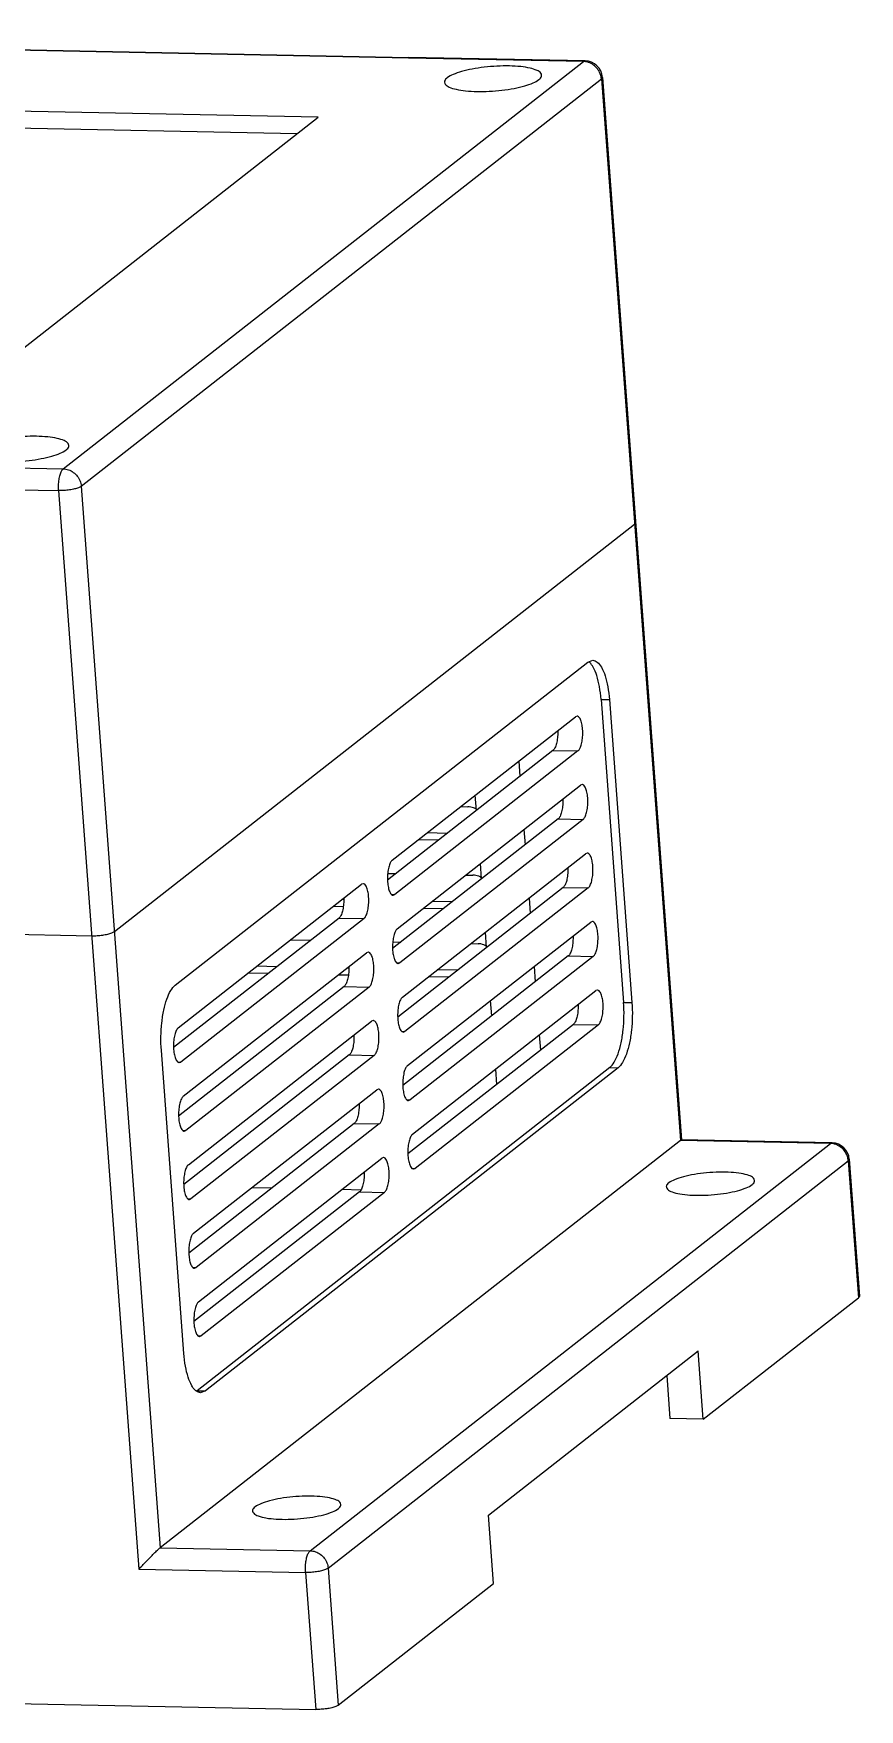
# Model space of a CAD drawing. Header units: millimetres. Extents: x -1671 to -1077, y 4621 to 5041.
# Drawn here: x -1373.3 to -1326.7, y 4710.4 to 4804.9 of the extents above; entities that cross this region are included whole.
import ezdxf

# ---------------------------------------------------------------- set-up
doc = ezdxf.new("R2010")
doc.units = ezdxf.units.MM
doc.header["$LTSCALE"] = 0.5
doc.layers.add('02___PRT_ALL_AXES', color=7, linetype='Continuous')

msp = doc.modelspace()

# ---------------------------------------------------------------- linework, layer by layer
at = {"color": 7, "linetype": 'Continuous'}
for p, q in [((-1352.156, 4803.546), (-1419.84, 4804.898)), ((-1419.498, 4804.928), (-1352.155, 4803.582)), ((-1371.622, 4780.384), (-1342.285, 4803.348)), ((-1342.285, 4803.348), (-1352.156, 4803.546)), ((-1342.194, 4803.383), (-1352.155, 4803.582)), ((-1342.285, 4803.348), (-1342.194, 4803.383)), ((-1370.61, 4779.4), (-1341.273, 4802.364)), ((-1341.273, 4802.364), (-1336.819, 4742.524)), ((-1341.216, 4802.457), (-1336.757, 4742.552)), ((-1357.239, 4800.208), (-1423.325, 4801.529)), ((-1358.439, 4799.268), (-1423.253, 4800.564)), ((-1378.008, 4783.95), (-1357.239, 4800.208)), ((-1381.492, 4780.581), (-1371.622, 4780.384)), ((-1381.754, 4779.355), (-1371.883, 4779.158)), ((-1371.883, 4779.158), (-1367.357, 4718.352)), ((-1370.61, 4779.4), (-1366.156, 4719.559)), ((-1368.742, 4754.305), (-1339.406, 4777.27)), ((-1365.306, 4751.275), (-1342.037, 4769.49)), ((-1342.037, 4769.49), (-1341.762, 4769.594)), ((-1341.291, 4767.387), (-1340.821, 4767.378)), ((-1341.291, 4767.387), (-1340.02, 4750.304)), ((-1340.821, 4767.378), (-1339.55, 4750.294)), ((-1353.07, 4758.32), (-1342.736, 4766.41)), ((-1342.643, 4766.444), (-1342.736, 4766.41)), ((-1344.002, 4764.508), (-1353.334, 4757.202)), ((-1342.592, 4764.479), (-1352.926, 4756.39)), ((-1344.002, 4764.508), (-1342.592, 4764.479)), ((-1345.927, 4763.912), (-1345.863, 4763.051)), ((-1352.783, 4754.459), (-1342.448, 4762.549)), ((-1342.356, 4762.584), (-1342.448, 4762.549)), ((-1349.206, 4761.345), (-1348.804, 4761.337)), ((-1348.32, 4761.128), (-1348.384, 4761.988)), ((-1343.715, 4760.647), (-1353.047, 4753.342)), ((-1342.305, 4760.619), (-1352.639, 4752.529)), ((-1343.715, 4760.647), (-1342.305, 4760.619)), ((-1350.472, 4759.443), (-1351.607, 4759.465)), ((-1349.972, 4759.834), (-1351.107, 4759.857)), ((-1345.64, 4760.051), (-1345.575, 4759.19)), ((-1352.495, 4750.599), (-1342.161, 4758.688)), ((-1342.069, 4758.723), (-1342.161, 4758.688)), ((-1353.325, 4757.572), (-1352.873, 4757.563)), ((-1348.918, 4757.484), (-1348.516, 4757.476)), ((-1348.032, 4757.267), (-1348.096, 4758.128)), ((-1365.138, 4748.873), (-1354.803, 4756.963)), ((-1354.711, 4756.998), (-1354.803, 4756.963)), ((-1343.427, 4756.786), (-1352.76, 4749.481)), ((-1342.017, 4756.758), (-1352.352, 4748.668)), ((-1343.427, 4756.786), (-1342.017, 4756.758)), ((-1355.83, 4755.695), (-1356.409, 4755.706)), ((-1355.802, 4756.096), (-1355.909, 4756.098)), ((-1353.088, 4756.393), (-1352.926, 4756.39)), ((-1353.019, 4756.355), (-1352.926, 4756.39)), ((-1350.185, 4755.582), (-1351.319, 4755.605)), ((-1349.685, 4755.973), (-1350.819, 4755.996)), ((-1345.352, 4756.19), (-1345.288, 4755.33)), ((-1356.07, 4755.061), (-1365.402, 4747.756)), ((-1354.66, 4755.033), (-1364.994, 4746.943)), ((-1356.07, 4755.061), (-1354.66, 4755.033)), ((-1352.208, 4746.738), (-1341.874, 4754.828)), ((-1341.781, 4754.862), (-1341.874, 4754.828)), ((-1380.262, 4754.268), (-1370.015, 4754.063)), ((-1358.81, 4753.827), (-1357.675, 4753.804)), ((-1353.037, 4753.712), (-1352.586, 4753.703)), ((-1347.745, 4753.406), (-1347.809, 4754.267)), ((-1364.851, 4745.013), (-1354.516, 4753.102)), ((-1354.424, 4753.137), (-1354.516, 4753.102)), ((-1343.14, 4752.926), (-1352.472, 4745.62)), ((-1341.73, 4752.897), (-1352.064, 4744.808)), ((-1348.631, 4753.624), (-1348.229, 4753.615)), ((-1343.14, 4752.926), (-1341.73, 4752.897)), ((-1360.076, 4751.925), (-1361.211, 4751.947)), ((-1359.576, 4752.316), (-1360.711, 4752.339)), ((-1355.543, 4751.834), (-1356.121, 4751.846)), ((-1355.515, 4752.235), (-1355.621, 4752.237)), ((-1352.801, 4752.532), (-1352.639, 4752.529)), ((-1352.731, 4752.494), (-1352.639, 4752.529)), ((-1349.898, 4751.721), (-1351.032, 4751.744)), ((-1349.397, 4752.113), (-1350.532, 4752.135)), ((-1345.065, 4752.33), (-1345.001, 4751.469)), ((-1355.783, 4751.2), (-1365.115, 4743.895)), ((-1354.372, 4751.172), (-1364.707, 4743.082)), ((-1355.783, 4751.2), (-1354.372, 4751.172)), ((-1351.921, 4742.877), (-1341.586, 4750.967)), ((-1341.494, 4751.002), (-1341.586, 4750.967)), ((-1347.458, 4749.546), (-1347.522, 4750.406)), ((-1340.02, 4750.304), (-1339.55, 4750.294)), ((-1364.563, 4741.152), (-1354.229, 4749.242)), ((-1354.136, 4749.276), (-1354.229, 4749.242)), ((-1342.853, 4749.065), (-1352.185, 4741.76)), ((-1341.442, 4749.037), (-1351.777, 4740.947)), ((-1342.853, 4749.065), (-1341.442, 4749.037)), ((-1352.513, 4748.672), (-1352.352, 4748.668)), ((-1352.444, 4748.634), (-1352.352, 4748.668)), ((-1344.777, 4748.469), (-1344.713, 4747.608)), ((-1364.819, 4730.513), (-1366.091, 4747.597)), ((-1355.495, 4747.339), (-1364.827, 4740.034)), ((-1354.085, 4747.311), (-1364.419, 4739.222)), ((-1355.495, 4747.339), (-1354.085, 4747.311)), ((-1365.156, 4746.946), (-1364.994, 4746.943)), ((-1365.087, 4746.908), (-1364.994, 4746.943)), ((-1340.804, 4746.625), (-1364.073, 4728.41)), ((-1340.334, 4746.616), (-1363.603, 4728.401)), ((-1347.17, 4745.685), (-1347.234, 4746.546)), ((-1340.804, 4746.625), (-1340.334, 4746.616)), ((-1364.276, 4737.291), (-1353.941, 4745.381)), ((-1353.849, 4745.416), (-1353.941, 4745.381)), ((-1352.226, 4744.811), (-1352.064, 4744.808)), ((-1352.157, 4744.773), (-1352.064, 4744.808)), ((-1355.208, 4743.479), (-1364.54, 4736.174)), ((-1353.798, 4743.451), (-1364.132, 4735.361)), ((-1355.208, 4743.479), (-1353.798, 4743.451)), ((-1336.819, 4742.524), (-1366.156, 4719.559)), ((-1364.869, 4743.085), (-1364.707, 4743.082)), ((-1364.799, 4743.048), (-1364.707, 4743.082)), ((-1357.695, 4719.39), (-1328.359, 4742.355)), ((-1336.819, 4742.524), (-1336.761, 4742.558)), ((-1328.359, 4742.355), (-1336.819, 4742.524)), ((-1328.267, 4742.39), (-1336.769, 4742.559)), ((-1328.359, 4742.355), (-1328.267, 4742.39)), ((-1363.988, 4733.431), (-1353.654, 4741.52)), ((-1356.683, 4718.406), (-1327.347, 4741.371)), ((-1353.562, 4741.555), (-1353.654, 4741.52)), ((-1327.347, 4741.371), (-1326.772, 4733.65)), ((-1327.29, 4741.464), (-1326.715, 4733.743)), ((-1351.939, 4740.95), (-1351.777, 4740.947)), ((-1351.869, 4740.912), (-1351.777, 4740.947)), ((-1354.92, 4739.618), (-1364.253, 4732.313)), ((-1353.51, 4739.59), (-1363.845, 4731.5)), ((-1359.874, 4739.826), (-1361.009, 4739.849)), ((-1354.841, 4739.725), (-1355.92, 4739.747)), ((-1354.92, 4739.618), (-1353.51, 4739.59)), ((-1364.581, 4739.225), (-1364.419, 4739.222)), ((-1364.512, 4739.187), (-1364.419, 4739.222)), ((-1364.294, 4735.364), (-1364.132, 4735.361)), ((-1364.224, 4735.326), (-1364.132, 4735.361)), ((-1335.523, 4726.799), (-1326.772, 4733.65)), ((-1364.006, 4731.503), (-1363.845, 4731.5)), ((-1363.937, 4731.466), (-1363.845, 4731.5)), ((-1347.645, 4721.396), (-1335.81, 4730.66)), ((-1335.523, 4726.799), (-1335.81, 4730.66)), ((-1337.584, 4729.271), (-1337.403, 4726.837)), ((-1364.073, 4728.41), (-1363.603, 4728.401)), ((-1363.603, 4728.401), (-1363.879, 4728.297)), ((-1335.523, 4726.799), (-1337.403, 4726.837)), ((-1347.358, 4717.535), (-1347.645, 4721.396)), ((-1366.156, 4719.559), (-1357.695, 4719.39)), ((-1367.357, 4718.352), (-1357.957, 4718.164)), ((-1357.957, 4718.164), (-1357.382, 4710.443)), ((-1356.683, 4718.406), (-1356.109, 4710.685)), ((-1356.109, 4710.685), (-1347.358, 4717.535)), ((-1463.608, 4712.566), (-1357.382, 4710.443))]:
    msp.add_line(p, q, dxfattribs=at)
for centre, radius, start, end in [((-1342.304, 4802.424), 0.924, 83.62234, 88.83559), ((-1342.311, 4802.369), 0.98, 70.8639, 83.56722), ((-1342.213, 4802.383), 1, 4.25684, 88.90461), ((-1342.325, 4802.281), 1.055, 8.75516, 20.95513), ((-1342.278, 4802.289), 1.007, 4.2694, 8.71083), ((-1342.357, 4769.003), 0.627, 52.84815, 53.99405), ((-1342.376, 4768.978), 0.659, 47.15911, 52.80913), ((-1328.378, 4741.43), 0.925, 83.61326, 88.83576), ((-1328.385, 4741.377), 0.979, 71.24713, 83.56306), ((-1328.284, 4741.391), 0.997, 4.18665, 88.85528), ((-1328.399, 4741.288), 1.056, 8.74564, 21.32134), ((-1328.351, 4741.296), 1.006, 4.26948, 8.69755), ((-1363.734, 4728.922), 0.659, 227.15911, 232.80913), ((-1364.424, 4728.858), 0.568, 303.12318, 308.05914)]:
    msp.add_arc(centre, radius, start, end, dxfattribs=at)
for points, start_tangent, end_tangent in [([(-1341.34, 4802.659), (-1341.492, 4802.931), (-1341.717, 4803.151), (-1341.99, 4803.295)], (-0.357075, 0.934076), (-0.945016, 0.327024)), ([(-1341.217, 4802.457), (-1341.216, 4802.446), (-1341.273, 4802.364)], (0.15296, -0.988232), (-0.787431, -0.616403)), ([(-1371.883, 4779.158), (-1371.889, 4779.47), (-1371.861, 4779.777), (-1371.803, 4780.05), (-1371.72, 4780.259), (-1371.622, 4780.384)], (-0.074228, 0.997241), (0.787431, 0.616403)), ([(-1371.622, 4780.384), (-1371.328, 4780.331), (-1371.055, 4780.188), (-1370.832, 4779.971), (-1370.678, 4779.699), (-1370.61, 4779.4)], (0.9998, -0.019978), (0.074228, -0.997241)), ([(-1370.61, 4779.4), (-1370.756, 4779.321), (-1370.981, 4779.251), (-1371.264, 4779.197), (-1371.575, 4779.165), (-1371.883, 4779.158)], (-0.787431, -0.616403), (-0.9998, 0.019978)), ([(-1339.406, 4777.27), (-1339.349, 4777.352), (-1339.349, 4777.363)], (0.787431, 0.616403), (-0.151233, 0.988498)), ([(-1341.291, 4767.387), (-1341.381, 4768.11), (-1341.533, 4768.73), (-1341.737, 4769.205), (-1341.928, 4769.461)], (-0.074228, 0.997241), (-0.733775, 0.679393)), ([(-1341.762, 4769.594), (-1341.508, 4769.494), (-1341.267, 4769.196), (-1341.063, 4768.721), (-1340.911, 4768.1), (-1340.821, 4767.378)], (0.999654, -0.02629), (0.074228, -0.997241)), ([(-1342.592, 4764.479), (-1342.482, 4764.627), (-1342.394, 4764.873), (-1342.339, 4765.188), (-1342.323, 4765.534), (-1342.348, 4765.869), (-1342.411, 4766.153), (-1342.505, 4766.352), (-1342.617, 4766.441), (-1342.643, 4766.443)], (0.787431, 0.616403), (-0.999781, -0.020937)), ([(-1343.735, 4765.625), (-1343.733, 4765.562), (-1343.749, 4765.216), (-1343.805, 4764.901), (-1343.892, 4764.655), (-1344.002, 4764.508)], (0.033797, -0.999429), (-0.787431, -0.616403)), ([(-1342.305, 4760.619), (-1342.195, 4760.766), (-1342.107, 4761.012), (-1342.052, 4761.327), (-1342.036, 4761.673), (-1342.061, 4762.009), (-1342.124, 4762.293), (-1342.217, 4762.491), (-1342.33, 4762.58), (-1342.356, 4762.582)], (0.787431, 0.616403), (-0.999781, -0.020937)), ([(-1348.316, 4761.194), (-1348.478, 4761.272), (-1348.804, 4761.337)], (-0.858065, 0.513542), (-0.9998, 0.019978)), ([(-1343.447, 4761.765), (-1343.446, 4761.701), (-1343.462, 4761.355), (-1343.517, 4761.04), (-1343.605, 4760.794), (-1343.715, 4760.647)], (0.033797, -0.999429), (-0.787431, -0.616403)), ([(-1342.017, 4756.758), (-1341.908, 4756.905), (-1341.82, 4757.152), (-1341.764, 4757.467), (-1341.748, 4757.813), (-1341.773, 4758.148), (-1341.836, 4758.432), (-1341.93, 4758.63), (-1342.043, 4758.719), (-1342.069, 4758.722)], (0.787431, 0.616403), (-0.999781, -0.020937)), ([(-1353.07, 4758.32), (-1353.18, 4758.173), (-1353.267, 4757.927), (-1353.323, 4757.611), (-1353.339, 4757.265), (-1353.314, 4756.93), (-1353.251, 4756.646), (-1353.157, 4756.448), (-1353.045, 4756.359), (-1353.019, 4756.356)], (-0.787431, -0.616403), (0.999781, 0.020937)), ([(-1348.029, 4757.333), (-1348.191, 4757.412), (-1348.516, 4757.476)], (-0.858065, 0.513542), (-0.9998, 0.019978)), ([(-1343.16, 4757.904), (-1343.158, 4757.841), (-1343.175, 4757.495), (-1343.23, 4757.18), (-1343.318, 4756.934), (-1343.427, 4756.786)], (0.033797, -0.999429), (-0.787431, -0.616403)), ([(-1354.66, 4755.033), (-1354.55, 4755.18), (-1354.462, 4755.426), (-1354.407, 4755.741), (-1354.391, 4756.087), (-1354.416, 4756.422), (-1354.479, 4756.706), (-1354.572, 4756.905), (-1354.685, 4756.994), (-1354.711, 4756.996)], (0.787431, 0.616403), (-0.999781, -0.020937)), ([(-1355.802, 4756.179), (-1355.801, 4756.115), (-1355.817, 4755.769), (-1355.872, 4755.454), (-1355.96, 4755.208), (-1356.07, 4755.061)], (0.033797, -0.999429), (-0.787431, -0.616403)), ([(-1341.73, 4752.897), (-1341.62, 4753.045), (-1341.532, 4753.291), (-1341.477, 4753.606), (-1341.461, 4753.952), (-1341.486, 4754.287), (-1341.549, 4754.571), (-1341.642, 4754.77), (-1341.755, 4754.859), (-1341.781, 4754.861)], (0.787431, 0.616403), (-0.999781, -0.020937)), ([(-1370.015, 4754.063), (-1369.709, 4754.07), (-1369.399, 4754.102), (-1369.117, 4754.156), (-1368.891, 4754.226), (-1368.742, 4754.305)], (0.9998, -0.019978), (0.787431, 0.616403)), ([(-1352.783, 4754.459), (-1352.892, 4754.312), (-1352.98, 4754.066), (-1353.035, 4753.751), (-1353.052, 4753.405), (-1353.027, 4753.07), (-1352.964, 4752.785), (-1352.87, 4752.587), (-1352.757, 4752.498), (-1352.731, 4752.496)], (-0.787431, -0.616403), (0.999781, 0.020937)), ([(-1342.872, 4754.043), (-1342.871, 4753.98), (-1342.887, 4753.634), (-1342.942, 4753.319), (-1343.03, 4753.073), (-1343.14, 4752.926)], (0.033797, -0.999429), (-0.787431, -0.616403)), ([(-1354.372, 4751.172), (-1354.263, 4751.319), (-1354.175, 4751.565), (-1354.12, 4751.88), (-1354.104, 4752.227), (-1354.128, 4752.562), (-1354.192, 4752.846), (-1354.285, 4753.044), (-1354.398, 4753.133), (-1354.424, 4753.136)], (0.787431, 0.616403), (-0.999781, -0.020937)), ([(-1347.742, 4753.472), (-1347.903, 4753.551), (-1348.229, 4753.615)], (-0.858065, 0.513542), (-0.9998, 0.019978)), ([(-1355.515, 4752.318), (-1355.514, 4752.255), (-1355.53, 4751.909), (-1355.585, 4751.594), (-1355.673, 4751.348), (-1355.783, 4751.2)], (0.033797, -0.999429), (-0.787431, -0.616403)), ([(-1366.091, 4747.597), (-1366.112, 4748.373), (-1366.064, 4749.15), (-1365.95, 4749.874), (-1365.777, 4750.496), (-1365.557, 4750.974), (-1365.306, 4751.275)], (-0.074228, 0.997241), (0.787431, 0.616403)), ([(-1341.442, 4749.037), (-1341.333, 4749.184), (-1341.245, 4749.43), (-1341.19, 4749.745), (-1341.174, 4750.091), (-1341.198, 4750.427), (-1341.262, 4750.711), (-1341.355, 4750.909), (-1341.468, 4750.998), (-1341.494, 4751)], (0.787431, 0.616403), (-0.999781, -0.020937)), ([(-1352.495, 4750.599), (-1352.605, 4750.451), (-1352.693, 4750.205), (-1352.748, 4749.89), (-1352.764, 4749.544), (-1352.739, 4749.209), (-1352.676, 4748.925), (-1352.583, 4748.726), (-1352.47, 4748.637), (-1352.444, 4748.635)], (-0.787431, -0.616403), (0.999781, 0.020937)), ([(-1342.585, 4750.183), (-1342.584, 4750.119), (-1342.6, 4749.773), (-1342.655, 4749.458), (-1342.743, 4749.212), (-1342.853, 4749.065)], (0.033797, -0.999429), (-0.787431, -0.616403)), ([(-1340.804, 4746.625), (-1340.553, 4746.927), (-1340.333, 4747.405), (-1340.16, 4748.027), (-1340.046, 4748.751), (-1339.998, 4749.528), (-1340.02, 4750.304)], (0.787431, 0.616403), (-0.074228, 0.997241)), ([(-1339.55, 4750.294), (-1339.528, 4749.518), (-1339.576, 4748.742), (-1339.69, 4748.018), (-1339.863, 4747.395), (-1340.083, 4746.917), (-1340.334, 4746.616)], (0.074228, -0.997241), (-0.787431, -0.616403)), ([(-1354.085, 4747.311), (-1353.975, 4747.459), (-1353.888, 4747.705), (-1353.832, 4748.02), (-1353.816, 4748.366), (-1353.841, 4748.701), (-1353.904, 4748.985), (-1353.998, 4749.184), (-1354.11, 4749.273), (-1354.136, 4749.275)], (0.787431, 0.616403), (-0.999781, -0.020937)), ([(-1365.138, 4748.873), (-1365.248, 4748.726), (-1365.335, 4748.48), (-1365.391, 4748.165), (-1365.407, 4747.819), (-1365.382, 4747.483), (-1365.319, 4747.199), (-1365.225, 4747.001), (-1365.113, 4746.912), (-1365.087, 4746.91)], (-0.787431, -0.616403), (0.999781, 0.020937)), ([(-1355.228, 4748.457), (-1355.226, 4748.394), (-1355.242, 4748.048), (-1355.298, 4747.733), (-1355.386, 4747.487), (-1355.495, 4747.339)], (0.033797, -0.999429), (-0.787431, -0.616403)), ([(-1352.208, 4746.738), (-1352.318, 4746.591), (-1352.405, 4746.345), (-1352.461, 4746.029), (-1352.477, 4745.683), (-1352.452, 4745.348), (-1352.389, 4745.064), (-1352.295, 4744.866), (-1352.183, 4744.777), (-1352.157, 4744.774)], (-0.787431, -0.616403), (0.999781, 0.020937)), ([(-1353.798, 4743.451), (-1353.688, 4743.598), (-1353.6, 4743.844), (-1353.545, 4744.159), (-1353.529, 4744.505), (-1353.554, 4744.84), (-1353.617, 4745.124), (-1353.71, 4745.323), (-1353.823, 4745.412), (-1353.849, 4745.414)], (0.787431, 0.616403), (-0.999781, -0.020937)), ([(-1364.851, 4745.013), (-1364.96, 4744.865), (-1365.048, 4744.619), (-1365.103, 4744.304), (-1365.119, 4743.958), (-1365.095, 4743.623), (-1365.031, 4743.339), (-1364.938, 4743.14), (-1364.825, 4743.051), (-1364.799, 4743.049)], (-0.787431, -0.616403), (0.999781, 0.020937)), ([(-1354.94, 4744.597), (-1354.939, 4744.533), (-1354.955, 4744.187), (-1355.01, 4743.872), (-1355.098, 4743.626), (-1355.208, 4743.479)], (0.033797, -0.999429), (-0.787431, -0.616403)), ([(-1351.921, 4742.877), (-1352.03, 4742.73), (-1352.118, 4742.484), (-1352.173, 4742.169), (-1352.189, 4741.823), (-1352.165, 4741.488), (-1352.101, 4741.203), (-1352.008, 4741.005), (-1351.895, 4740.916), (-1351.869, 4740.914)], (-0.787431, -0.616403), (0.999781, 0.020937)), ([(-1327.416, 4741.672), (-1327.57, 4741.944), (-1327.797, 4742.163), (-1328.07, 4742.304)], (-0.363012, 0.931784), (-0.947168, 0.320739)), ([(-1353.51, 4739.59), (-1353.401, 4739.737), (-1353.313, 4739.983), (-1353.258, 4740.298), (-1353.241, 4740.645), (-1353.266, 4740.98), (-1353.329, 4741.264), (-1353.423, 4741.462), (-1353.536, 4741.551), (-1353.562, 4741.554)], (0.787431, 0.616403), (-0.999781, -0.020937)), ([(-1327.29, 4741.464), (-1327.29, 4741.453), (-1327.347, 4741.371)], (0.147099, -0.989122), (-0.787431, -0.616403)), ([(-1364.563, 4741.152), (-1364.673, 4741.004), (-1364.761, 4740.758), (-1364.816, 4740.443), (-1364.832, 4740.097), (-1364.807, 4739.762), (-1364.744, 4739.478), (-1364.651, 4739.28), (-1364.538, 4739.19), (-1364.512, 4739.188)], (-0.787431, -0.616403), (0.999781, 0.020937)), ([(-1354.653, 4740.736), (-1354.652, 4740.673), (-1354.668, 4740.327), (-1354.723, 4740.012), (-1354.811, 4739.766), (-1354.92, 4739.618)], (0.033797, -0.999429), (-0.787431, -0.616403)), ([(-1364.276, 4737.291), (-1364.385, 4737.144), (-1364.473, 4736.898), (-1364.529, 4736.583), (-1364.545, 4736.237), (-1364.52, 4735.901), (-1364.457, 4735.617), (-1364.363, 4735.419), (-1364.25, 4735.33), (-1364.224, 4735.328)], (-0.787431, -0.616403), (0.999781, 0.020937)), ([(-1363.988, 4733.431), (-1364.098, 4733.283), (-1364.186, 4733.037), (-1364.241, 4732.722), (-1364.257, 4732.376), (-1364.232, 4732.041), (-1364.169, 4731.757), (-1364.076, 4731.558), (-1363.963, 4731.469), (-1363.937, 4731.467)], (-0.787431, -0.616403), (0.999781, 0.020937)), ([(-1326.716, 4733.742), (-1326.715, 4733.731), (-1326.772, 4733.65)], (0.151233, -0.988498), (-0.787431, -0.616403)), ([(-1364.182, 4728.439), (-1364.374, 4728.695), (-1364.577, 4729.171), (-1364.729, 4729.791), (-1364.819, 4730.513)], (-0.733775, 0.679393), (-0.074228, 0.997241)), ([(-1363.879, 4728.297), (-1364.132, 4728.397)], (-0.999654, 0.02629), (-0.797055, 0.603907)), ([(-1367.357, 4718.352), (-1367.16, 4718.564), (-1366.946, 4718.79), (-1366.724, 4719.018), (-1366.507, 4719.236), (-1366.309, 4719.426), (-1366.156, 4719.559)], (0.67602, 0.736883), (0.787431, 0.616403)), ([(-1357.957, 4718.164), (-1357.963, 4718.47), (-1357.936, 4718.776), (-1357.878, 4719.05), (-1357.795, 4719.262), (-1357.695, 4719.39)], (-0.074228, 0.997241), (0.787431, 0.616403)), ([(-1357.695, 4719.39), (-1357.4, 4719.337), (-1357.127, 4719.193), (-1356.902, 4718.973), (-1356.75, 4718.701), (-1356.683, 4718.406)], (0.9998, -0.019978), (0.074228, -0.997241)), ([(-1356.683, 4718.406), (-1356.832, 4718.327), (-1357.059, 4718.257), (-1357.34, 4718.203), (-1357.65, 4718.171), (-1357.957, 4718.164)], (-0.787431, -0.616403), (-0.9998, 0.019978)), ([(-1356.109, 4710.685), (-1356.258, 4710.605), (-1356.484, 4710.535), (-1356.766, 4710.482), (-1357.075, 4710.45), (-1357.382, 4710.443)], (-0.787431, -0.616403), (-0.9998, 0.019978))]:
    msp.add_spline(points, degree=3, dxfattribs=dict(at, start_tangent=start_tangent, end_tangent=end_tangent))
at = {"layer": '02___PRT_ALL_AXES', "color": 7, "linetype": 'Continuous'}
for points, start_tangent, end_tangent in [([(-1344.642, 4802.583), (-1344.682, 4802.694), (-1344.903, 4802.851), (-1345.293, 4802.975), (-1345.824, 4803.059), (-1346.462, 4803.097), (-1347.163, 4803.086), (-1347.878, 4803.027), (-1348.559, 4802.924), (-1349.159, 4802.783), (-1349.639, 4802.615), (-1349.964, 4802.431)], (-0.116945, 0.993138), (-0.787431, -0.616403)), ([(-1349.964, 4802.431), (-1350.113, 4802.244), (-1350.116, 4802.176)], (-0.787431, -0.616403), (0.116945, -0.993138)), ([(-1350.116, 4802.176), (-1350.076, 4802.066), (-1349.855, 4801.909), (-1349.466, 4801.784), (-1348.934, 4801.7), (-1348.296, 4801.662), (-1347.595, 4801.673), (-1346.88, 4801.732), (-1346.199, 4801.836), (-1345.599, 4801.976), (-1345.119, 4802.144), (-1344.794, 4802.328)], (0.116945, -0.993138), (0.787431, 0.616403)), ([(-1344.794, 4802.328), (-1344.645, 4802.515), (-1344.642, 4802.583)], (0.787431, 0.616403), (-0.116945, 0.993138)), ([(-1371.311, 4781.706), (-1371.351, 4781.817), (-1371.572, 4781.974), (-1371.962, 4782.098), (-1372.494, 4782.183), (-1373.132, 4782.22), (-1373.832, 4782.209), (-1374.547, 4782.15), (-1375.228, 4782.047), (-1375.829, 4781.906), (-1376.308, 4781.738), (-1376.634, 4781.554)], (-0.116945, 0.993138), (-0.787431, -0.616403)), ([(-1376.786, 4781.299), (-1376.746, 4781.189), (-1376.525, 4781.032), (-1376.135, 4780.907), (-1375.603, 4780.823), (-1374.965, 4780.785), (-1374.265, 4780.796), (-1373.55, 4780.855), (-1372.869, 4780.959), (-1372.268, 4781.099), (-1371.789, 4781.267), (-1371.463, 4781.451)], (0.116945, -0.993138), (0.787431, 0.616403)), ([(-1371.463, 4781.451), (-1371.314, 4781.639), (-1371.311, 4781.706)], (0.787431, 0.616403), (-0.116945, 0.993138)), ([(-1332.63, 4740.266), (-1332.692, 4740.395), (-1332.951, 4740.544), (-1333.385, 4740.655), (-1333.96, 4740.721), (-1334.629, 4740.734), (-1335.338, 4740.694), (-1336.029, 4740.605), (-1336.646, 4740.474), (-1337.14, 4740.31), (-1337.47, 4740.128)], (-0.149657, 0.988738), (-0.787431, -0.616403)), ([(-1337.47, 4740.128), (-1337.609, 4739.943), (-1337.608, 4739.897)], (-0.787431, -0.616403), (0.149657, -0.988738)), ([(-1337.608, 4739.897), (-1337.547, 4739.768), (-1337.288, 4739.619), (-1336.854, 4739.508), (-1336.279, 4739.442), (-1335.61, 4739.429), (-1334.901, 4739.468), (-1334.21, 4739.558), (-1333.593, 4739.689), (-1333.099, 4739.853), (-1332.769, 4740.034)], (0.149657, -0.988738), (0.787431, 0.616403)), ([(-1332.769, 4740.034), (-1332.63, 4740.22), (-1332.63, 4740.266)], (0.787431, 0.616403), (-0.149657, 0.988738)), ([(-1355.966, 4721.999), (-1356.027, 4722.127), (-1356.286, 4722.276), (-1356.721, 4722.388), (-1357.296, 4722.453), (-1357.965, 4722.467), (-1358.673, 4722.427), (-1359.364, 4722.338), (-1359.982, 4722.206), (-1360.475, 4722.043), (-1360.805, 4721.861)], (-0.149657, 0.988738), (-0.787431, -0.616403)), ([(-1360.805, 4721.861), (-1360.945, 4721.675), (-1360.944, 4721.629)], (-0.787431, -0.616403), (0.149657, -0.988738)), ([(-1360.944, 4721.629), (-1360.883, 4721.501), (-1360.624, 4721.352), (-1360.189, 4721.24), (-1359.614, 4721.175), (-1358.946, 4721.162), (-1358.237, 4721.201), (-1357.546, 4721.29), (-1356.929, 4721.422), (-1356.435, 4721.585), (-1356.105, 4721.767)], (0.149657, -0.988738), (0.787431, 0.616403)), ([(-1356.105, 4721.767), (-1355.965, 4721.953), (-1355.966, 4721.999)], (0.787431, 0.616403), (-0.149657, 0.988738))]:
    msp.add_spline(points, degree=3, dxfattribs=dict(at, start_tangent=start_tangent, end_tangent=end_tangent))

doc.saveas('drawing.dxf')
